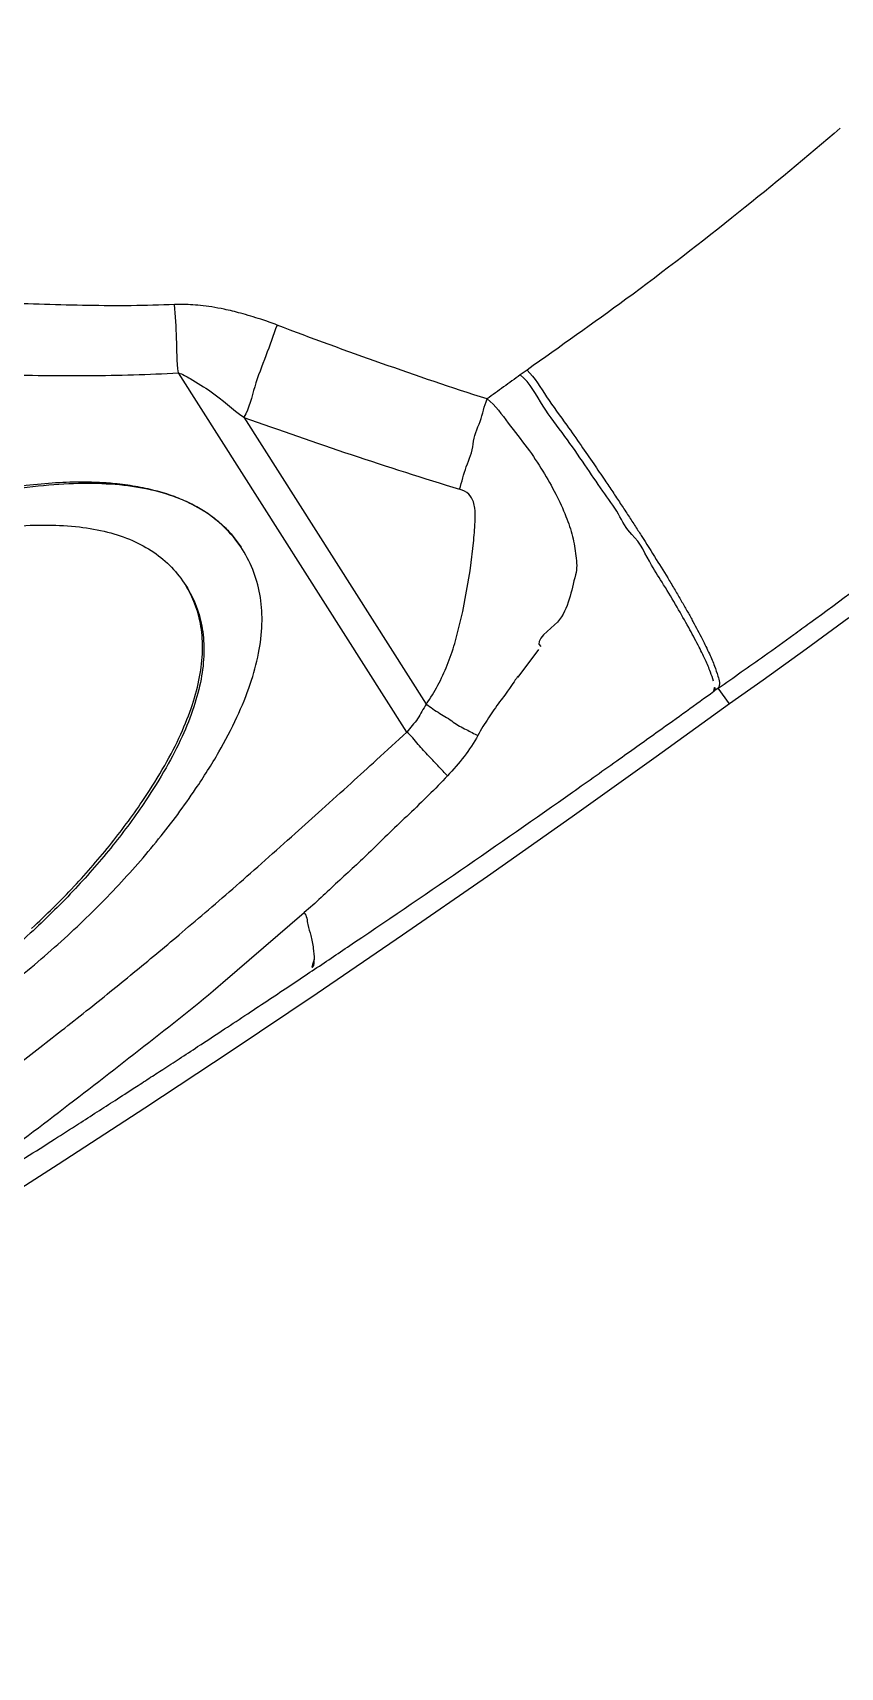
# Model space of a CAD drawing. Header units: millimetres. Extents: x 1145859089 to 1147511753, y -1047484727 to -1047247487.
# Drawn here: x 1146989721.2 to 1146989765.8, y -1047439528.4 to -1047439438.1 of the extents above; entities that cross this region are included whole.
import ezdxf
from ezdxf.xclip import XClip

# ---------------------------------------------------------------- set-up
doc = ezdxf.new("R2010")
doc.units = ezdxf.units.MM
doc.header["$LTSCALE"] = 100
doc.header["$MEASUREMENT"] = 0
doc.header["$XCLIPFRAME"] = 2
doc.layers.get('0').update_dxf_attribs({"linetype": 'CONTINUOUS'})
doc.layers.add('XREF', color=135, linetype='CONTINUOUS')
doc.layers.add('단지배치도$0$W240910', color=135, linetype='CONTINUOUS')

# ---------------------------------------------------------------- blocks, each defined once
blk = doc.blocks.new('단지배치도$0$zw$9902')
at = {"layer": '단지배치도$0$W240910', "linetype": 'ByBlock', "ltscale": 20}
for p, q in [((60002.619, -68107.447), (59990.003, -68087.615)), ((60009.263, -68087.453), (60008.882, -68087.721)), ((59993.619, -68090.064), (60003.691, -68105.895)), ((60006.108, -68098.531), (60006.311, -68096.845)), ((60005.717, -68100.792), (60006.108, -68098.531)), ((60005.265, -68102.551), (60005.717, -68100.792)), ((60027.025, -68101.126), (60024.669, -68102.864)), ((60009.896, -68102.886), (60008.746, -68104.408)), ((60024.669, -68102.864), (60022.292, -68104.573)), ((60022.292, -68104.573), (60020.435, -68105.881)), ((60020.435, -68105.881), (60016.389, -68108.811)), ((60019.815, -68105.012), (60019.578, -68105.183)), ((60020.439, -68105.877), (60019.815, -68105.012)), ((60020.435, -68105.88), (60020.439, -68105.877)), ((60016.389, -68108.811), (60011.742, -68112.128)), ((60011.742, -68112.128), (60007.071, -68115.411)), ((60007.071, -68115.411), (60002.377, -68118.661)), ((59992.467, -68121.268), (59996.943, -68117.408)), ((60002.377, -68118.661), (59997.659, -68121.877)), ((59997.659, -68121.877), (59992.918, -68125.058)), ((59992.918, -68125.058), (59988.155, -68128.205)), ((59988.155, -68128.205), (59983.369, -68131.318)), ((59983.369, -68131.318), (59979.1, -68134.053))]:
    blk.add_line(p, q, dxfattribs=at)
at = {"layer": '단지배치도$0$W240910'}
for radius in [11431.377, 11931.377]:
    blk.add_arc((57394.291, -57699.4), radius, 251.6277496, 321.4181311, dxfattribs=at)
at = {"layer": '단지배치도$0$W240910', "linetype": 'ByBlock', "ltscale": 20}
for centre, radius, start, end in [((60078.842, -67853.98), 250.996, 250.15131, 253.01842), ((59587.935, -67508.647), 736.323, 305.596533, 305.888835), ((59588.445, -67509.359), 735.447, 305.390047, 305.596514), ((59588.552, -67509.508), 735.263, 305.141058, 305.389965), ((59590.627, -67512.471), 731.647, 303.961075, 305.141743), ((59593.597, -67516.867), 726.341, 303.763019, 303.960484)]:
    blk.add_arc(centre, radius, start, end, dxfattribs=at)
for points, knots in [([(60026.557, -68074.095), (60024.724, -68075.692), (60020.816, -68078.894), (60015.062, -68083.369), (60011.082, -68086.152), (60009.263, -68087.453)], [0, 0, 0, 0, 7.294095, 15.152219, 21.860712, 21.860712, 21.860712, 21.860712]), ([(59989.798, -68083.831), (59988.203, -68083.912), (59985.005, -68083.915), (59980.216, -68083.767), (59977.026, -68083.546), (59975.438, -68083.383)], [0, 0, 0, 0, 4.791232, 9.585991, 14.376695, 14.376695, 14.376695, 14.376695]), ([(59995.452, -68084.973), (59995.161, -68084.848), (59994.488, -68084.628), (59993.518, -68084.326), (59992.61, -68084.108), (59991.87, -68083.97), (59991.247, -68083.887), (59990.694, -68083.843), (59990.219, -68083.824), (59989.929, -68083.832), (59989.798, -68083.831)], [0, 0, 0, 0, 0.951483, 2.119322, 3.048945, 3.747839, 4.37771, 4.933771, 5.410808, 5.803451, 5.803451, 5.803451, 5.803451]), ([(59990.003, -68087.615), (59989.917, -68086.987), (59989.935, -68085.718), (59989.836, -68084.46), (59989.798, -68083.831)], [0, 0, 0, 0, 1.900403, 3.788591, 3.788591, 3.788591, 3.788591]), ([(59995.452, -68084.973), (59995.245, -68085.536), (59994.845, -68086.675), (59994.171, -68088.342), (59993.922, -68089.548), (59993.619, -68090.064)], [0, 0, 0, 0, 1.79903, 3.615786, 5.410591, 5.410591, 5.410591, 5.410591]), ([(60007.049, -68089.05), (60005.095, -68088.435), (60001.221, -68087.097), (59997.365, -68085.708), (59995.452, -68084.973)], [0, 0, 0, 0, 6.14527, 12.29393, 12.29393, 12.29393, 12.29393]), ([(59975.149, -68087.42), (59976.793, -68087.546), (59980.091, -68087.723), (59985.047, -68087.798), (59988.352, -68087.697), (59990.003, -68087.615)], [0, 0, 0, 0, 4.947838, 9.905098, 14.864046, 14.864046, 14.864046, 14.864046]), ([(59990.003, -68087.615), (59990.236, -68087.671), (59990.836, -68088.049), (59992.099, -68088.768), (59992.986, -68089.632), (59993.619, -68090.064)], [0, 0, 0, 0, 0.721034, 2.082598, 4.381648, 4.381648, 4.381648, 4.381648]), ([(60008.882, -68087.721), (60008.58, -68087.948), (60007.965, -68088.385), (60007.354, -68088.828), (60007.049, -68089.05)], [0, 0, 0, 0, 1.132134, 2.263801, 2.263801, 2.263801, 2.263801]), ([(60015.04, -68096.528), (60014.716, -68096.225), (60014.313, -68095.319), (60013.394, -68094.087), (60012.423, -68092.641), (60011.337, -68091.065), (60010.076, -68089.478), (60009.44, -68088.168), (60008.885, -68087.725)], [0, 0, 0, 0, 1.332028, 2.878406, 4.627862, 6.553579, 8.611608, 10.743926, 10.743926, 10.743926, 10.743926]), ([(60009.263, -68087.453), (60009.696, -68087.885), (60010.325, -68088.987), (60011.356, -68090.341), (60012.212, -68091.582), (60012.913, -68092.595), (60013.496, -68093.452), (60013.985, -68094.179), (60014.404, -68094.809), (60014.807, -68095.42), (60015.191, -68096.011), (60015.723, -68096.835), (60016.366, -68097.851), (60017, -68098.884), (60017.469, -68099.67), (60017.808, -68100.25), (60018.124, -68100.804), (60018.5, -68101.482), (60018.908, -68102.25), (60019.306, -68103.066), (60019.608, -68103.758), (60019.802, -68104.356), (60019.937, -68104.83), (60019.815, -68105.012)], [0, 0, 0, 0, 1.832607, 3.750231, 5.118377, 6.354001, 7.445028, 8.226198, 8.983884, 9.716082, 10.421133, 11.097718, 12.658838, 14.029015, 14.733099, 15.405694, 16.044122, 16.645951, 17.731431, 18.648582, 19.380882, 19.964462, 20.622094, 20.622094, 20.622094, 20.622094]), ([(60006.281, -68091.537), (60006.308, -68091.102), (60006.724, -68090.304), (60006.896, -68089.453), (60007.049, -68089.05)], [0, 0, 0, 0, 1.308106, 2.602974, 2.602974, 2.602974, 2.602974]), ([(60007.049, -68089.05), (60007.528, -68089.399), (60008.189, -68090.4), (60009.259, -68091.683), (60010.125, -68093), (60010.844, -68094.261), (60011.399, -68095.466), (60011.802, -68096.611), (60011.964, -68097.694), (60012.033, -68098.429), (60011.937, -68098.766)], [0, 0, 0, 0, 1.776175, 3.501548, 5.039248, 6.491526, 7.85275, 9.019232, 10.108947, 11.158894, 11.158894, 11.158894, 11.158894]), ([(60005.535, -68094.031), (60005.657, -68093.618), (60005.854, -68092.777), (60006.255, -68091.973), (60006.281, -68091.537)], [0, 0, 0, 0, 1.293583, 2.603693, 2.603693, 2.603693, 2.603693]), ([(59993.54, -68097.362), (59993.288, -68096.964), (59992.698, -68096.216), (59991.579, -68095.292), (59990.242, -68094.581), (59988.693, -68094.078), (59986.933, -68093.781), (59984.962, -68093.685), (59982.778, -68093.79), (59980.12, -68094.126), (59977.035, -68094.754), (59973.585, -68095.753), (59970.071, -68097.061), (59966.493, -68098.678), (59962.849, -68100.602), (59959.203, -68102.798), (59955.668, -68105.171), (59952.378, -68107.658), (59949.396, -68110.215), (59946.722, -68112.844), (59944.356, -68115.544), (59942.481, -68118.071), (59941.053, -68120.333), (59940.035, -68122.264), (59939.289, -68124.088), (59938.814, -68125.807), (59938.613, -68127.423), (59938.692, -68128.936), (59939.055, -68130.342), (59939.482, -68131.194), (59939.735, -68131.592)], [0, 0, 0, 0, 1.412766, 2.833461, 4.321746, 5.929778, 7.699157, 9.661244, 11.839094, 14.249578, 17.69248, 21.273155, 25.013227, 28.931683, 33.045041, 37.367585, 41.694975, 45.811725, 49.732095, 53.472597, 57.052228, 60.492655, 62.898636, 65.072954, 67.032507, 68.800365, 70.407871, 71.89653, 73.318297, 74.732515, 74.732515, 74.732515, 74.732515]), ([(59977.319, -68094.604), (59977.96, -68094.448), (59979.175, -68094.182), (59980.948, -68093.886), (59982.602, -68093.698), (59984.125, -68093.616), (59985.411, -68093.628), (59986.555, -68093.706), (59987.618, -68093.845), (59988.699, -68094.075), (59989.404, -68094.291), (59989.751, -68094.418), (59989.768, -68094.425)], [0, 0, 0, 0, 1.98155, 3.727184, 5.391213, 6.971594, 8.300123, 9.248236, 10.410077, 11.511639, 12.56265, 12.618115, 12.618115, 12.618115, 12.618115]), ([(60006.311, -68096.845), (60006.328, -68096.658), (60006.365, -68096.271), (60006.404, -68095.685), (60006.401, -68095.16), (60006.306, -68094.685), (60006.06, -68094.252), (60005.72, -68094.09), (60005.535, -68094.031)], [0, 0, 0, 0, 0.56233, 1.165937, 1.762841, 2.129456, 2.612873, 3.196894, 3.196894, 3.196894, 3.196894]), ([(59989.768, -68094.425), (59990.066, -68094.535), (59990.62, -68094.77), (59991.388, -68095.192), (59992.017, -68095.634), (59992.566, -68096.115), (59993.043, -68096.632), (59993.33, -68097.032), (59993.462, -68097.239)], [0, 0, 0, 0, 0.953069, 1.802824, 2.623022, 3.25525, 3.99025, 4.727581, 4.727581, 4.727581, 4.727581]), ([(59972.73, -68097.78), (59973.713, -68097.462), (59975.692, -68096.899), (59978.411, -68096.355), (59980.779, -68096.063), (59982.727, -68095.979), (59984.487, -68096.076), (59986.061, -68096.354), (59987.448, -68096.817), (59988.648, -68097.468), (59989.655, -68098.309), (59990.188, -68098.988), (59990.417, -68099.349)], [0, 0, 0, 0, 3.100301, 6.164201, 8.310829, 10.252524, 12.004801, 13.58875, 15.032856, 16.37454, 17.660197, 18.94232, 18.94232, 18.94232, 18.94232]), ([(60016.802, -68099.308), (60016.582, -68098.948), (60015.964, -68098.049), (60015.534, -68096.99), (60015.04, -68096.528)], [0, 0, 0, 0, 1.264365, 3.290567, 3.290567, 3.290567, 3.290567]), ([(59939.735, -68131.592), (59939.987, -68131.99), (59940.577, -68132.738), (59941.696, -68133.662), (59943.033, -68134.374), (59944.582, -68134.877), (59946.341, -68135.175), (59948.312, -68135.271), (59950.495, -68135.167), (59953.152, -68134.831), (59956.236, -68134.204), (59959.686, -68133.205), (59963.199, -68131.897), (59966.778, -68130.28), (59970.422, -68128.355), (59974.069, -68126.159), (59977.604, -68123.785), (59980.895, -68121.298), (59983.878, -68118.74), (59986.553, -68116.111), (59988.92, -68113.411), (59990.794, -68110.884), (59992.223, -68108.622), (59993.24, -68106.691), (59993.987, -68104.867), (59994.462, -68103.148), (59994.662, -68101.532), (59994.583, -68100.018), (59994.22, -68098.613), (59993.793, -68097.76), (59993.54, -68097.362)], [0, 0, 0, 0, 1.413182, 2.834148, 4.322514, 5.930416, 7.699453, 9.660999, 11.838121, 14.247704, 17.689668, 21.269748, 25.009586, 28.928178, 33.042044, 37.365468, 41.694091, 45.811845, 49.732988, 53.474028, 57.053964, 60.494463, 62.90047, 65.074832, 67.034455, 68.802419, 70.41008, 71.898956, 73.321006, 74.735573, 74.735573, 74.735573, 74.735573]), ([(60019.815, -68105.012), (60020.667, -68104.422), (60022.062, -68103.443), (60023.746, -68102.234), (60026.267, -68100.4), (60028.226, -68098.932), (60029.873, -68097.662)], [0, 0, 0, 0, 3.107718, 5.114105, 6.219866, 12.457963, 12.457963, 12.457963, 12.457963]), ([(59981.9, -68118.282), (59982.708, -68117.535), (59984.242, -68116.018), (59986.323, -68113.623), (59987.975, -68111.376), (59989.236, -68109.356), (59990.136, -68107.625), (59990.793, -68105.987), (59991.206, -68104.442), (59991.374, -68102.988), (59991.293, -68101.625), (59990.97, -68100.403), (59990.612, -68099.674), (59990.416, -68099.35)], [0, 0, 0, 0, 3.300789, 6.464136, 9.509494, 11.658, 13.601515, 15.355484, 16.940899, 18.386121, 19.728421, 21.014056, 22.150701, 22.150701, 22.150701, 22.150701]), ([(59990.417, -68099.349), (59990.646, -68099.71), (59991.035, -68100.48), (59991.371, -68101.749), (59991.452, -68103.113), (59991.284, -68104.568), (59990.87, -68106.112), (59990.213, -68107.749), (59989.314, -68109.48), (59988.053, -68111.499), (59986.4, -68113.747), (59984.318, -68116.142), (59982.784, -68117.659), (59981.976, -68118.406)], [0, 0, 0, 0, 1.282309, 2.568702, 3.911493, 5.356883, 6.942129, 8.695597, 10.638295, 12.785687, 15.832353, 18.996508, 22.297572, 22.297572, 22.297572, 22.297572]), ([(60011.937, -68098.766), (60011.81, -68099.209), (60011.638, -68100.12), (60011.255, -68101.014), (60010.938, -68101.364)], [0, 0, 0, 0, 1.384017, 2.801385, 2.801385, 2.801385, 2.801385]), ([(60018.183, -68101.668), (60017.976, -68101.293), (60017.523, -68100.501), (60017.053, -68099.72), (60016.802, -68099.308)], [0, 0, 0, 0, 1.285876, 2.734708, 2.734708, 2.734708, 2.734708]), ([(60019.107, -68103.465), (60018.98, -68103.188), (60018.681, -68102.584), (60018.362, -68101.99), (60018.183, -68101.668)], [0, 0, 0, 0, 0.91555, 2.021517, 2.021517, 2.021517, 2.021517]), ([(60003.691, -68105.895), (60003.928, -68105.565), (60004.357, -68104.868), (60004.871, -68103.74), (60005.142, -68102.954), (60005.265, -68102.551)], [0, 0, 0, 0, 1.21978, 2.446755, 3.711021, 3.711021, 3.711021, 3.711021]), ([(60019.555, -68104.635), (60019.509, -68104.464), (60019.372, -68104.069), (60019.207, -68103.685), (60019.107, -68103.465)], [0, 0, 0, 0, 0.530741, 1.253209, 1.253209, 1.253209, 1.253209]), ([(60008.746, -68104.408), (60008.827, -68104.235), (60008.096, -68105.322), (60007.974, -68105.474), (60007.745, -68105.765)], [0, 0, 0, 0, 0.573946, 1.686544, 1.686544, 1.686544, 1.686544]), ([(60003.691, -68105.895), (60003.52, -68106.158), (60003.259, -68106.74), (60002.806, -68107.19), (60002.619, -68107.447)], [0, 0, 0, 0, 0.938821, 1.889943, 1.889943, 1.889943, 1.889943]), ([(60003.691, -68105.895), (60003.936, -68106.071), (60004.42, -68106.424), (60004.951, -68106.707), (60005.186, -68106.887)], [0, 0, 0, 0, 0.906867, 1.795053, 1.795053, 1.795053, 1.795053]), ([(60007.745, -68105.765), (60007.521, -68106.05), (60007.144, -68106.687), (60006.699, -68107.289), (60006.547, -68107.636)], [0, 0, 0, 0, 1.084724, 2.222001, 2.222001, 2.222001, 2.222001]), ([(59990.204, -68118.496), (59990.691, -68118.08), (59991.693, -68117.229), (59993.22, -68115.903), (59994.816, -68114.501), (59996.394, -68113.097), (59997.977, -68111.674), (59999.476, -68110.316), (60001.038, -68108.894), (60002.062, -68107.953), (60002.619, -68107.447)], [0, 0, 0, 0, 1.921349, 3.943886, 6.06771, 8.292911, 10.283244, 12.450383, 14.361772, 16.62152, 16.62152, 16.62152, 16.62152]), ([(60004.861, -68109.857), (60004.704, -68109.691), (60004.363, -68109.33), (60003.827, -68108.747), (60003.218, -68108.13), (60002.86, -68107.635), (60002.619, -68107.447)], [0, 0, 0, 0, 0.685243, 1.490326, 2.374935, 3.291707, 3.291707, 3.291707, 3.291707]), ([(60006.547, -68107.636), (60006.312, -68108.032), (60005.81, -68108.821), (60005.179, -68109.51), (60004.861, -68109.857)], [0, 0, 0, 0, 1.381377, 2.793775, 2.793775, 2.793775, 2.793775]), ([(60005.186, -68106.887), (60005.405, -68107.054), (60005.876, -68107.281), (60006.329, -68107.531), (60006.548, -68107.636)], [0, 0, 0, 0, 0.82568, 1.554233, 1.554233, 1.554233, 1.554233]), ([(60004.861, -68109.857), (60004.183, -68110.586), (60002.76, -68111.963), (60001.319, -68113.32), (60000.622, -68114.015)], [0, 0, 0, 0, 2.986497, 5.937873, 5.937873, 5.937873, 5.937873]), ([(60000.622, -68114.015), (60000.033, -68114.603), (59998.777, -68115.703), (59997.591, -68116.88), (59996.942, -68117.407)], [0, 0, 0, 0, 2.498561, 5.005178, 5.005178, 5.005178, 5.005178]), ([(59996.942, -68117.407), (59997.098, -68117.58), (59997.118, -68118.066), (59997.266, -68118.47), (59997.313, -68118.671)], [0, 0, 0, 0, 0.700573, 1.317894, 1.317894, 1.317894, 1.317894]), ([(59981.976, -68118.406), (59981.131, -68119.188), (59979.342, -68120.729), (59976.448, -68122.922), (59974.392, -68124.305), (59973.322, -68124.986)], [0, 0, 0, 0, 3.455085, 7.079122, 10.885055, 10.885055, 10.885055, 10.885055]), ([(59977.128, -68128.754), (59977.952, -68128.117), (59979.743, -68126.883), (59982.379, -68124.84), (59985.056, -68122.741), (59987.669, -68120.617), (59989.369, -68119.209), (59990.204, -68118.496)], [0, 0, 0, 0, 3.123294, 6.522203, 10.00203, 13.329648, 16.623577, 16.623577, 16.623577, 16.623577]), ([(59997.313, -68118.671), (59997.369, -68118.905), (59997.459, -68119.345), (59997.501, -68119.795), (59997.495, -68120.004)], [0, 0, 0, 0, 0.721787, 1.348123, 1.348123, 1.348123, 1.348123]), ([(59997.495, -68120.004), (59997.49, -68120.139), (59997.542, -68120.404), (59997.313, -68120.474), (59997.246, -68120.48)], [0, 0, 0, 0, 0.4061503, 0.608593, 0.608593, 0.608593, 0.608593]), ([(59978.389, -68132.935), (59978.65, -68132.771), (59979.264, -68132.386), (59980.323, -68131.72), (59981.654, -68130.878), (59983.071, -68129.977), (59984.391, -68129.134), (59985.504, -68128.42), (59986.54, -68127.753), (59987.491, -68127.138), (59988.371, -68126.567), (59989.189, -68126.036), (59990.086, -68125.451), (59991.223, -68124.708), (59992.485, -68123.879), (59993.808, -68123.006), (59995.018, -68122.204), (59996.164, -68121.443), (59996.907, -68120.947), (59997.268, -68120.706)], [0, 0, 0, 0, 0.924484, 2.174977, 3.752102, 5.648873, 7.212033, 8.45034, 9.617467, 10.909322, 11.846394, 12.764799, 13.835881, 15.059641, 16.8379, 18.366159, 19.815845, 21.191777, 22.49399, 22.49399, 22.49399, 22.49399]), ([(59979.168, -68131.592), (59980.689, -68130.499), (59983.667, -68128.23), (59988.104, -68124.795), (59991.05, -68122.488), (59992.467, -68121.268)], [0, 0, 0, 0, 5.619494, 11.229156, 16.838063, 16.838063, 16.838063, 16.838063])]:
    blk.add_open_spline(points, degree=3, knots=knots, dxfattribs=at)
for points in [[(60010.938, -68101.364), (60010.571, -68101.771), (60009.574, -68102.4), (60010.015, -68102.723)], [(60019.578, -68105.183), (60019.677, -68105.029), (60019.604, -68104.811), (60019.555, -68104.635)]]:
    blk.add_open_spline(points, degree=3, dxfattribs=at)
blk = doc.blocks.new('단지배치도')
blk.add_blockref('단지배치도$0$zw$9902', (141034.193, 142437.157))

msp = doc.modelspace()

# ---------------------------------------------------------------- block references
at = {"layer": 'XREF'}
ref = msp.add_blockref('단지배치도', (1146788705.034274, -1047513806.462535), dxfattribs=at)
XClip(ref).set_block_clipping_path([(72982.4064819524, 34919.7593965298), (360382.4067475507, 255319.7593436697)])

doc.saveas('drawing.dxf')
